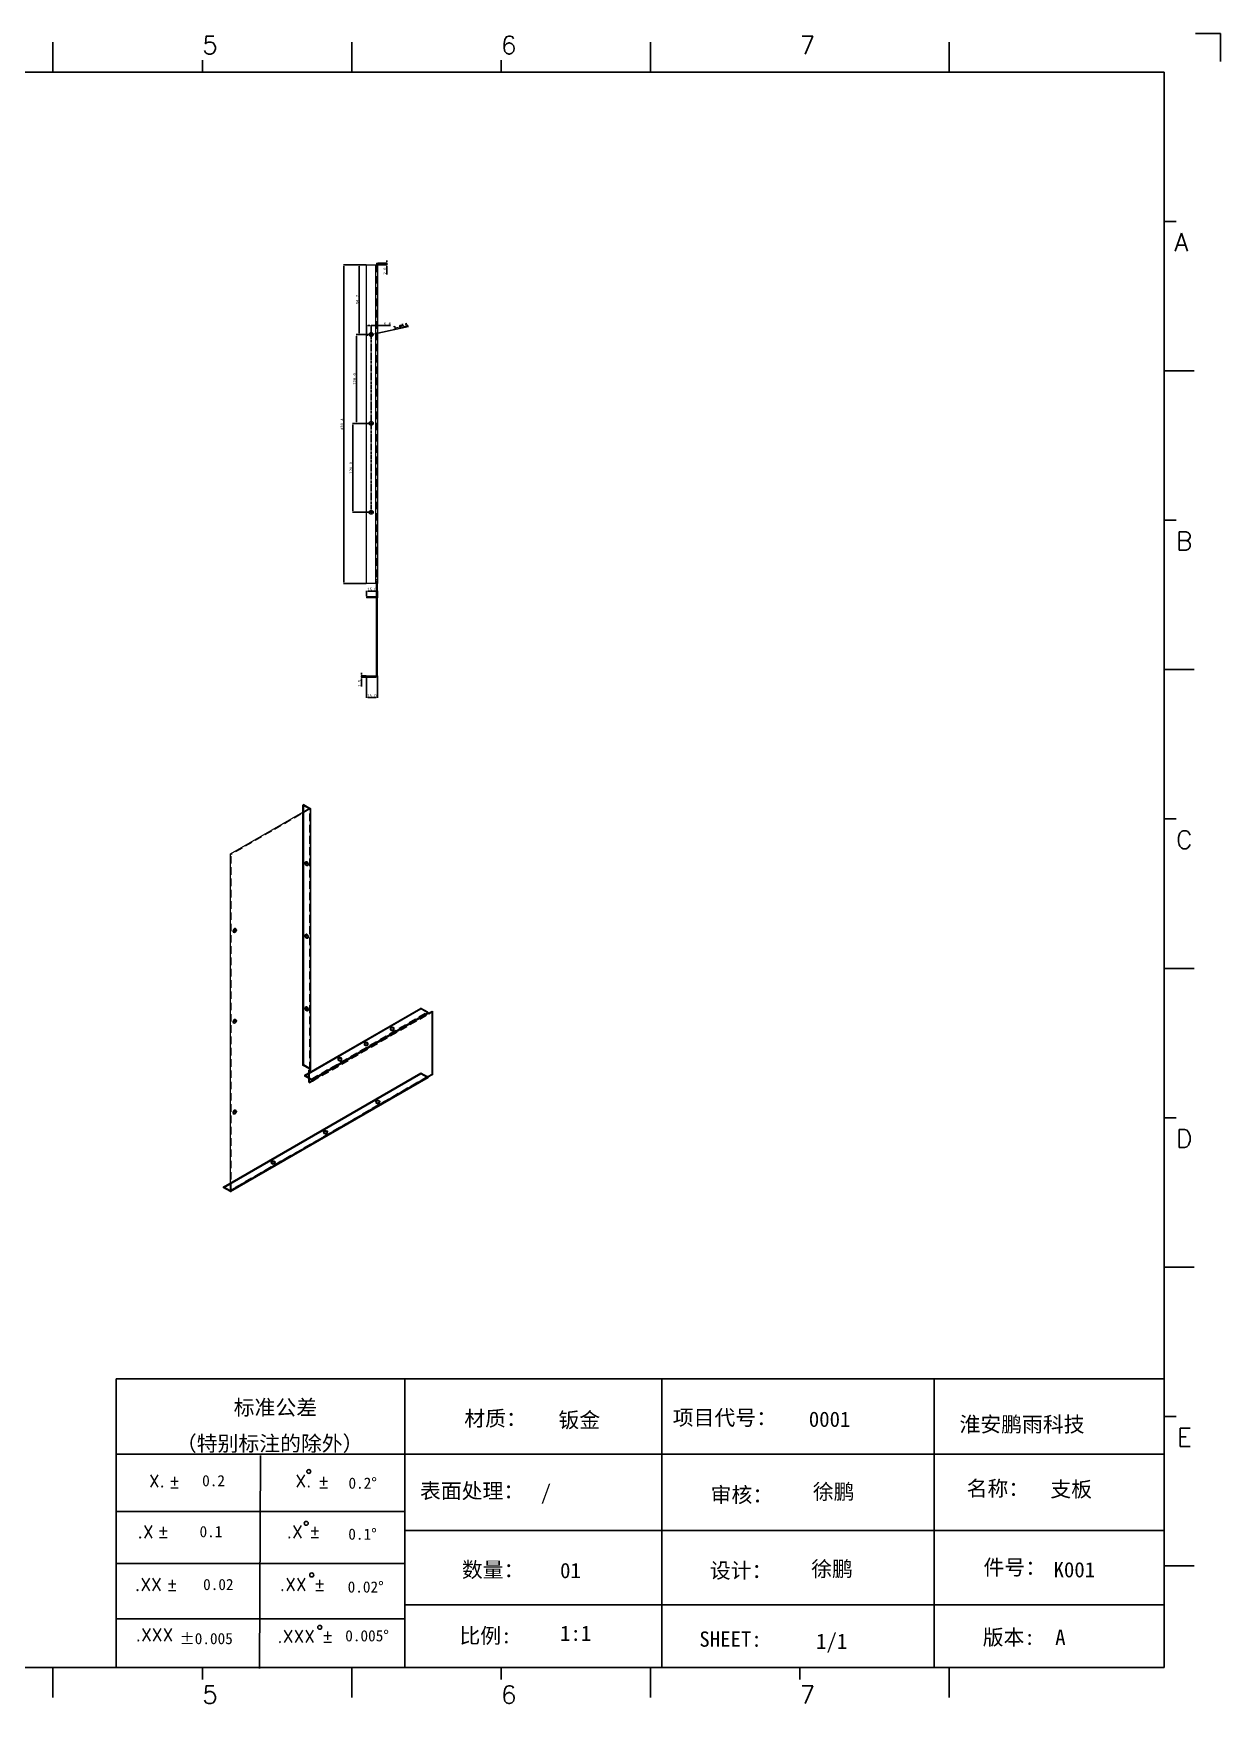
# Model space of a CAD drawing. Extents: x 83 to 30050, y -7164 to 695.
# Drawn here: x 2464 to 4067, y -6928 to -4673 of the extents above; entities that cross this region are included whole.
import ezdxf
from ezdxf.enums import TextEntityAlignment as Align

# ---------------------------------------------------------------- set-up
doc = ezdxf.new("R2010")
doc.units = 0
doc.header["$LTSCALE"] = 8
doc.header["$MEASUREMENT"] = 0
doc.header["$PDSIZE"] = 5
doc.linetypes.add('CENTER', pattern=[2, 1.25, -0.25, 0.25, -0.25])
doc.linetypes.add('HIDDEN', pattern=[1.905, 1.27, -0.635])
doc.layers.get('0').update_dxf_attribs({"linetype": 'CONTINUOUS'})
doc.layers.get('Defpoints').update_dxf_attribs({"linetype": 'CONTINUOUS'})
doc.layers.add('41', color=3, linetype='CONTINUOUS')
doc.layers.add('dim', color=82, linetype='CONTINUOUS', lineweight=9)
doc.styles.add('SIMPLEX', font='SIMPLEX')
doc.styles.get("Standard").update_dxf_attribs({"font": '', "height": 4})
doc.styles.get('Standard').set_extended_font_data('SimSun')
doc.dimstyles.new('ISO-25', dxfattribs={"dimtxt": 6, "dimasz": 2.5, "dimexe": 1.25, "dimexo": 0.625, "dimtad": 1, "dimdec": 1, "dimzin": 1, "dimdsep": 46, "dimtxsty": 'Standard', "dimcen": 2.5, "dimadec": 0, "dimazin": 0, "dimtm": 1e-09, "dimtfac": 1, "dimtdec": 1, "dimtmove": 0, "dimatfit": 3, "dimfxl": 1, "dimtolj": 1, "dimtzin": 0, "dimarcsym": 0})

# ---------------------------------------------------------------- blocks, each defined once
blk = doc.blocks.new('A$C0BB32EA6')
at = {"layer": '41', "linetype": 'Continuous'}
for q in [(623.79, 437.94), (630.37, 430.59)]:
    blk.add_line((630.37, 437.94), q, dxfattribs=at)
at = {"layer": '41'}
for p, q in [((324.77, 427.84), (324.77, 435.66)), ((402.96, 427.84), (402.96, 435.66)), ((481.15, 427.84), (481.15, 435.66)), ((559.34, 427.84), (559.34, 435.66)), ((363.87, 427.84), (363.87, 430.97)), ((442.06, 427.84), (442.06, 430.97)), ((615.63, 427.84), (12.02, 427.84)), ((615.63, 10.32), (615.63, 427.84)), ((615.63, 388.75), (618.76, 388.75)), ((615.63, 349.66), (623.45, 349.66)), ((615.63, 310.56), (618.76, 310.56)), ((615.63, 271.47), (623.45, 271.47)), ((615.63, 232.37), (618.76, 232.37)), ((615.63, 193.28), (623.45, 193.28)), ((615.63, 154.18), (618.76, 154.18)), ((615.63, 115.09), (623.45, 115.09)), ((341.34, 85.85), (615.63, 85.85)), ((341.34, 85.85), (341.34, 10.32)), ((416.87, 85.85), (416.87, 10.32)), ((484.16, 85.85), (484.16, 10.32)), ((555.4, 85.7), (555.4, 10.17)), ((615.63, 76), (618.76, 76)), ((615.63, 66.14), (341.34, 66.14)), ((378.86, 10.02), (379.1, 65.84)), ((341.34, 51.12), (416.87, 51.12)), ((615.63, 46.17), (416.87, 46.17)), ((341.34, 37.5), (401.12, 37.5)), ((341.34, 37.5), (416.87, 37.5)), ((615.63, 36.9), (623.45, 36.9)), ((615.63, 26.74), (416.87, 26.74)), ((341.34, 23.05), (401.87, 23.05)), ((341.34, 23.05), (401.87, 23.05)), ((341.34, 23.05), (401.87, 23.05)), ((341.34, 23.05), (401.87, 23.05)), ((341.34, 23.05), (401.87, 23.05)), ((341.34, 23.05), (416.87, 23.05)), ((12.02, 10.32), (615.63, 10.32)), ((324.77, 10.32), (324.77, 2.5)), ((326.34, 10.32), (401.87, 10.32)), ((363.87, 10.32), (363.87, 7.19)), ((402.96, 10.32), (402.96, 2.5)), ((442.06, 10.32), (442.06, 7.19)), ((481.15, 10.32), (481.15, 2.5)), ((520.24, 10.32), (520.24, 7.19)), ((559.34, 10.32), (559.34, 2.5))]:
    blk.add_line(p, q, dxfattribs=at)
for centre in [(391.73, 61.61), (391.07, 48.04), (392.49, 34.54), (394.6, 20.83)]:
    blk.add_circle(centre, 0.516, dxfattribs=at)
at = {"layer": '41', "style": 'SIMPLEX'}
for s, height, p in [('5', 4.69, (363.87, 432.54)), ('6', 4.69, (442.06, 432.54)), ('7', 4.69, (520.24, 432.54)), ('A', 4.75, (618.27, 380.93)), ('B', 4.75, (618.72, 302.74)), ('C', 4.75, (618.72, 224.55)), ('D', 4.75, (618.72, 146.37)), ('E', 4.75, (618.95, 68.18)), ('X.', 3.284, (349.84, 57.49)), ('%%p', 3.284, (355.04, 57.36)), ('X.', 3.284, (388.21, 57.49)), ('%%p', 3.284, (394.07, 57.36)), ('.X', 3.284, (346.89, 44.16)), ('%%p', 3.284, (352.09, 44.33)), ('.X', 3.284, (385.9, 44.16)), ('%%p', 3.284, (391.76, 44.33)), ('.XX', 3.284, (346.2, 30.42)), ('%%p', 3.284, (354.44, 30.46)), ('.XX', 3.284, (384.11, 30.42)), ('%%p', 3.284, (393.01, 30.46)), ('.XXX', 3.284, (383.48, 16.83)), ('%%p', 3.284, (395.11, 16.95)), ('5', 4.69, (363.87, 0.87)), ('6', 4.69, (442.06, 0.87)), ('7', 4.69, (520.24, 0.87))]:
    blk.add_text(s, height=height, dxfattribs=at).set_placement(p)
at = {"layer": '41', "linetype": 'Continuous'}
for s, p in [('标准公差', (372.08, 76.36)), ('材质：', (432.42, 73.5)), ('项目代号：', (486.99, 73.71)), ('淮安鹏雨科技', (562.04, 71.96)), ('（特别标注的除外）', (356.94, 66.94)), ('表面处理：', (420.83, 54.55)), ('审核：', (496.9, 53.5)), ('名称：', (563.9, 55.18)), ('数量：', (431.79, 33.91)), ('设计：', (496.69, 33.7)), ('件号：', (568.32, 34.55)), ('比例:', (431.16, 16.65)), ('SHEET:', (493.95, 15.75)), ('1/1', (524.5, 15.18)), ('版本:', (568.11, 16.23))]:
    blk.add_text(s, height=4, dxfattribs=at).set_placement(p)
at = {"layer": '41'}
for s, p in [('0.2', (363.82, 57.75)), ('0.2%%D', (402.12, 57.11)), ('0.1', (363.14, 44.41)), ('0.1%%D', (402.07, 43.76)), ('0.02', (364.07, 30.58)), ('0.02%%D', (401.9, 29.93)), ('0.005%%D', (401.27, 17.16))]:
    blk.add_text(s, height=2.929, dxfattribs=at).set_placement(p)
at = {"layer": '41', "style": 'SIMPLEX'}
blk.add_text('.XXX', height=3.284, dxfattribs=at).set_placement((351.31, 18.87), align=Align.MIDDLE_CENTER)
at = {"layer": '41'}
blk.add_text('%%P0.005', height=2.929, dxfattribs=at).set_placement((364.87, 17.89), align=Align.MIDDLE_CENTER)
at = {"layer": '41', "linetype": 'Continuous'}
for tag, p in [('材质', (457.07, 73.08)), ('代号', (522.6, 73.29)), ('表面处理', (452.44, 54.13)), ('审核', (523.65, 54.34)), ('名称', (585.81, 54.97)), ('数量', (457.5, 33.7)), ('设计', (523.23, 34.13)), ('件号', (586.65, 33.91)), ('比例', (457.5, 17.28)), ('版本', (587.08, 16.23))]:
    blk.add_attdef(tag, p, '', height=4, dxfattribs=at)
blk = doc.blocks.new('*D1425')
at = {"layer": 'Defpoints', "color": 0}
for p in [(2914, -5542.3), (2929, -5540.1), (2929, -5569.9)]:
    blk.add_point(p, dxfattribs=at)
at = {"layer": 'dim', "color": 0, "lineweight": -2}
for p, q in [((2914, -5542.8), (2914, -5570.4)), ((2929, -5540.6), (2929, -5570.4)), ((2916, -5569.9), (2927, -5569.9))]:
    blk.add_line(p, q, dxfattribs=at)
at = {"layer": 'dim', "color": 0}
for points in [[(2916, -5569.6), (2916, -5570.2), (2914, -5569.9)], [(2927, -5569.6), (2927, -5570.2), (2929, -5569.9)]]:
    blk.add_solid(points, dxfattribs=at)
at = {"layer": 'dim', "color": 0, "insert": (2921.5, -5567.4), "char_height": 4, "attachment_point": 5}
blk.add_mtext('\\A1;15.0', dxfattribs=at)
blk = doc.blocks.new('*D1426')
at = {"layer": 'Defpoints', "color": 0}
for p in [(2914, -5433.8), (2929, -5426.3), (2929, -5436.1)]:
    blk.add_point(p, dxfattribs=at)
at = {"layer": 'dim', "color": 0, "lineweight": -2}
for p, q in [((2914, -5433.3), (2914, -5425.8)), ((2916, -5426.3), (2927, -5426.3)), ((2929, -5435.6), (2929, -5425.8))]:
    blk.add_line(p, q, dxfattribs=at)
at = {"layer": 'dim', "color": 0}
for points in [[(2916, -5426), (2916, -5426.6), (2914, -5426.3)], [(2927, -5426), (2927, -5426.6), (2929, -5426.3)]]:
    blk.add_solid(points, dxfattribs=at)
at = {"layer": 'dim', "color": 0, "insert": (2921.5, -5423.8), "char_height": 4, "attachment_point": 5}
blk.add_mtext('\\A1;15.0', dxfattribs=at)
blk = doc.blocks.new('*D1427')
at = {"layer": 'Defpoints', "color": 0}
for p in [(2883.6, -4985.7), (2914, -4985.7), (2914, -5416.1)]:
    blk.add_point(p, dxfattribs=at)
at = {"layer": 'dim', "color": 0, "lineweight": -2}
for p, q in [((2913.5, -4985.7), (2883.1, -4985.7)), ((2883.6, -5414.1), (2883.6, -4987.7)), ((2913.5, -5416.1), (2883.1, -5416.1))]:
    blk.add_line(p, q, dxfattribs=at)
at = {"layer": 'dim', "color": 0}
for points in [[(2883.3, -4987.7), (2884, -4987.7), (2883.6, -4985.7)], [(2883.3, -5414.1), (2884, -5414.1), (2883.6, -5416.1)]]:
    blk.add_solid(points, dxfattribs=at)
at = {"layer": 'dim', "color": 0, "insert": (2881.1, -5200.9), "char_height": 4, "attachment_point": 5, "rotation": 90}
blk.add_mtext('\\A1;430.4', dxfattribs=at)
blk = doc.blocks.new('*D1428')
at = {"layer": 'Defpoints', "color": 0}
for p in [(2929, -4983.7), (2929, -4985.7), (2941.5, -4985.7)]:
    blk.add_point(p, dxfattribs=at)
at = {"layer": 'dim', "color": 0, "lineweight": -2}
for p, q in [((2929.5, -4983.7), (2942, -4983.7)), ((2941.5, -4981.7), (2941.5, -4979.7)), ((2941.5, -4983.7), (2941.5, -4985.7)), ((2929.5, -4985.7), (2942, -4985.7)), ((2941.5, -4987.7), (2941.5, -4998.6))]:
    blk.add_line(p, q, dxfattribs=at)
at = {"layer": 'dim', "color": 0}
for points in [[(2941.2, -4981.7), (2941.9, -4981.7), (2941.5, -4983.7)], [(2941.2, -4987.7), (2941.9, -4987.7), (2941.5, -4985.7)]]:
    blk.add_solid(points, dxfattribs=at)
at = {"layer": 'dim', "color": 0, "insert": (2939, -4994.1), "char_height": 4, "attachment_point": 5, "rotation": 90}
blk.add_mtext('\\A1;2.0', dxfattribs=at)
blk = doc.blocks.new('*D1429')
at = {"layer": 'Defpoints', "color": 0}
for p in [(2904.2, -4985.7), (2914, -4985.7), (2914, -5079.9)]:
    blk.add_point(p, dxfattribs=at)
at = {"layer": 'dim', "color": 0, "lineweight": -2}
for p, q in [((2913.5, -4985.7), (2903.7, -4985.7)), ((2904.2, -5077.9), (2904.2, -4987.7)), ((2913.5, -5079.9), (2903.7, -5079.9))]:
    blk.add_line(p, q, dxfattribs=at)
at = {"layer": 'dim', "color": 0}
for points in [[(2903.9, -4987.7), (2904.5, -4987.7), (2904.2, -4985.7)], [(2903.9, -5077.9), (2904.5, -5077.9), (2904.2, -5079.9)]]:
    blk.add_solid(points, dxfattribs=at)
at = {"layer": 'dim', "color": 0, "insert": (2901.7, -5032.8), "char_height": 4, "attachment_point": 5, "rotation": 90}
blk.add_mtext('\\A1;94.2', dxfattribs=at)
blk = doc.blocks.new('*D1430')
at = {"layer": 'Defpoints', "color": 0}
for p in [(2920.4, -5079.9), (2900.4, -5199.9), (2920.4, -5199.9)]:
    blk.add_point(p, dxfattribs=at)
at = {"layer": 'dim', "color": 0, "lineweight": -2}
for p, q in [((2919.9, -5079.9), (2899.9, -5079.9)), ((2900.4, -5081.9), (2900.4, -5197.9)), ((2919.9, -5199.9), (2899.9, -5199.9))]:
    blk.add_line(p, q, dxfattribs=at)
at = {"layer": 'dim', "color": 0}
for points in [[(2900.1, -5081.9), (2900.7, -5081.9), (2900.4, -5079.9)], [(2900.1, -5197.9), (2900.7, -5197.9), (2900.4, -5199.9)]]:
    blk.add_solid(points, dxfattribs=at)
at = {"layer": 'dim', "color": 0, "insert": (2897.9, -5139.9), "char_height": 4, "attachment_point": 5, "rotation": 90}
blk.add_mtext('\\A1;120.0', dxfattribs=at)
blk = doc.blocks.new('*D1431')
at = {"layer": 'Defpoints', "color": 0}
for p in [(2895.6, -5199.9), (2920.4, -5199.9), (2920.4, -5319.9)]:
    blk.add_point(p, dxfattribs=at)
at = {"layer": 'dim', "color": 0, "lineweight": -2}
for p, q in [((2919.9, -5199.9), (2895.1, -5199.9)), ((2895.6, -5317.9), (2895.6, -5201.9)), ((2919.9, -5319.9), (2895.1, -5319.9))]:
    blk.add_line(p, q, dxfattribs=at)
at = {"layer": 'dim', "color": 0}
for points in [[(2895.3, -5201.9), (2896, -5201.9), (2895.6, -5199.9)], [(2895.3, -5317.9), (2896, -5317.9), (2895.6, -5319.9)]]:
    blk.add_solid(points, dxfattribs=at)
at = {"layer": 'dim', "color": 0, "insert": (2893.1, -5259.9), "char_height": 4, "attachment_point": 5, "rotation": 90}
blk.add_mtext('\\A1;120.0', dxfattribs=at)
blk = doc.blocks.new('*D1432')
at = {"layer": 'Defpoints', "color": 0}
for p in [(2914, -5067.8), (2914, -5079.9), (2920.4, -5079.9)]:
    blk.add_point(p, dxfattribs=at)
at = {"layer": 'dim', "color": 0, "lineweight": -2}
for p, q in [((2914, -5079.4), (2914, -5067.3)), ((2916, -5067.8), (2918.4, -5067.8)), ((2920.4, -5079.4), (2920.4, -5067.3)), ((2920.4, -5067.8), (2946.6, -5067.8))]:
    blk.add_line(p, q, dxfattribs=at)
at = {"layer": 'dim', "color": 0}
for points in [[(2916, -5067.4), (2916, -5068.1), (2914, -5067.8)], [(2918.4, -5067.4), (2918.4, -5068.1), (2920.4, -5067.8)]]:
    blk.add_solid(points, dxfattribs=at)
at = {"layer": 'dim', "color": 0, "insert": (2942.1, -5065.3), "char_height": 4, "attachment_point": 5}
blk.add_mtext('\\A1;6.4', dxfattribs=at)
blk = doc.blocks.new('*D1433')
at = {"layer": 'Defpoints', "color": 0}
for p in [(2917.7, -5080.4), (2923.1, -5079.3)]:
    blk.add_point(p, dxfattribs=at)
at = {"layer": 'dim', "color": 0, "lineweight": -2}
for p, q in [((2970.8, -5069.1), (2925.1, -5078.9)), ((2915.8, -5080.9), (2913.8, -5081.3)), ((2917.7, -5080.4), (2923.1, -5079.3))]:
    blk.add_line(p, q, dxfattribs=at)
at = {"layer": 'dim', "color": 0}
for points in [[(2915.7, -5080.5), (2915.8, -5081.2), (2917.7, -5080.4)], [(2925, -5078.5), (2925.1, -5079.2), (2923.1, -5079.3)]]:
    blk.add_solid(points, dxfattribs=at)
at = {"layer": 'dim', "color": 0, "insert": (2960, -5068.9), "char_height": 4, "attachment_point": 5, "rotation": 12.0527}
blk.add_mtext('\\A1;{\\Ftxt,bigfont|c134;3-∅5.5}', dxfattribs=at)
blk = doc.blocks.new('*D1438')
at = {"layer": 'Defpoints', "color": 0}
for p in [(2907.2, -5542.3), (2914, -5540.8), (2914, -5542.3)]:
    blk.add_point(p, dxfattribs=at)
at = {"layer": 'dim', "color": 0, "lineweight": -2}
for p, q in [((2913.5, -5540.8), (2906.7, -5540.8)), ((2913.5, -5542.3), (2906.7, -5542.3)), ((2907.2, -5538.8), (2907.2, -5536.8)), ((2907.2, -5540.8), (2907.2, -5542.3)), ((2907.2, -5544.3), (2907.2, -5554.9))]:
    blk.add_line(p, q, dxfattribs=at)
at = {"layer": 'dim', "color": 0}
for points in [[(2906.9, -5538.8), (2907.6, -5538.8), (2907.2, -5540.8)], [(2906.9, -5544.3), (2907.6, -5544.3), (2907.2, -5542.3)]]:
    blk.add_solid(points, dxfattribs=at)
at = {"layer": 'dim', "color": 0, "insert": (2904.7, -5550.6), "char_height": 4, "attachment_point": 5, "rotation": 90}
blk.add_mtext('\\A1;1.5', dxfattribs=at)

msp = doc.modelspace()

# ---------------------------------------------------------------- linework, layer by layer
at = {"color": 7, "linetype": 'Continuous', "lineweight": 15}
for p, q in [((2927.537, -4983.658), (2929.037, -4983.658)), ((2927.537, -4983.658), (2927.537, -4985.658)), ((2929.037, -4983.658), (2929.037, -4985.658)), ((2914.037, -5416.068), (2914.037, -4985.658)), ((2914.037, -4985.658), (2926.8, -4985.658)), ((2926.8, -5416.068), (2926.8, -4985.658)), ((2926.8, -4985.658), (2929.037, -4985.658)), ((2929.037, -4985.658), (2929.037, -5416.068)), ((2926.8, -5416.068), (2914.037, -5416.068)), ((2914.037, -5433.832), (2914.037, -5435.332)), ((2926.8, -5433.832), (2914.037, -5433.832)), ((2929.037, -5416.068), (2926.8, -5416.068)), ((2926.8, -5435.332), (2926.8, -5433.832)), ((2927.537, -5433.956), (2927.537, -5416.068)), ((2929.037, -5436.068), (2929.037, -5416.068)), ((2926.8, -5435.332), (2914.037, -5435.332)), ((2927.537, -5540.095), (2927.537, -5436.068)), ((2927.537, -5436.068), (2929.037, -5436.068)), ((2929.037, -5540.095), (2929.037, -5436.068)), ((2914.037, -5540.832), (2914.037, -5542.332)), ((2914.037, -5540.832), (2926.8, -5540.832)), ((2914.037, -5542.332), (2926.8, -5542.332)), ((2926.8, -5542.332), (2926.8, -5540.832)), ((2927.537, -5540.095), (2929.037, -5540.095)), ((2730.429, -5781.159), (2828.292, -5724.664)), ((2829.353, -5714.663), (2828.292, -5715.275)), ((2828.292, -6066.723), (2828.292, -5715.275)), ((2829.353, -6066.11), (2829.353, -5714.663)), ((2829.353, -5714.663), (2838.378, -5719.873)), ((2838.378, -6071.32), (2838.378, -5719.873)), ((2839.033, -6072.233), (2839.033, -5720.786)), ((2730.429, -6225.092), (2730.429, -5781.159)), ((2830.485, -6079.962), (2987.462, -5989.34)), ((2830.485, -6081.187), (2987.462, -5990.565)), ((2996.487, -5995.775), (2839.51, -6086.397)), ((2840.03, -6087.299), (2997.008, -5996.677)), ((2987.462, -5989.34), (2987.462, -5990.565)), ((2996.487, -5994.551), (2987.462, -5989.34)), ((2996.487, -5995.775), (2987.462, -5990.565)), ((2996.487, -5995.775), (2996.487, -5994.551)), ((2997.008, -5996.677), (3002.665, -5993.412)), ((3002.665, -6078.354), (3002.665, -5993.412)), ((3002.665, -5993.412), (3003.726, -5994.024)), ((3003.726, -6078.966), (3003.726, -5994.024)), ((2829.353, -6066.11), (2828.292, -6066.723)), ((2838.378, -6071.32), (2829.353, -6066.11)), ((2720.883, -6230.603), (2987.462, -6076.71)), ((2720.883, -6231.828), (2987.462, -6077.935)), ((2729.908, -6237.038), (2996.487, -6083.145)), ((2731.026, -6237.149), (2997.606, -6083.256)), ((2837.318, -6071.933), (2828.292, -6066.723)), ((2830.485, -6079.962), (2830.485, -6081.187)), ((2839.51, -6086.397), (2830.485, -6081.187)), ((2836.086, -6073.245), (2837.318, -6072.534)), ((2836.086, -6076.728), (2836.086, -6073.245)), ((2837.147, -6073.857), (2836.086, -6073.245)), ((2836.086, -6089.576), (2836.086, -6084.42)), ((2836.086, -6089.576), (2840.03, -6087.299)), ((2837.147, -6073.857), (2838.378, -6073.146)), ((2837.147, -6076.116), (2837.147, -6073.857)), ((2837.147, -6088.963), (2837.147, -6085.033)), ((2837.318, -6071.933), (2838.378, -6071.32)), ((2837.318, -6071.933), (2837.318, -6072.534)), ((2837.318, -6072.534), (2838.378, -6073.146)), ((2987.462, -6076.71), (2987.462, -6077.935)), ((2987.462, -6076.71), (2996.487, -6081.92)), ((2987.462, -6077.935), (2996.487, -6083.145)), ((2997.008, -6081.62), (2996.487, -6081.92)), ((2996.487, -6083.145), (2996.487, -6081.92)), ((3002.665, -6078.354), (2997.008, -6081.62)), ((2998.069, -6082.232), (2997.008, -6081.62)), ((3003.726, -6078.966), (2998.069, -6082.232)), ((3002.665, -6078.354), (3003.726, -6078.966)), ((2720.883, -6231.828), (2720.883, -6230.603)), ((2729.908, -6237.038), (2720.883, -6231.828))]:
    msp.add_line(p, q, dxfattribs=at)
at = {"color": 7, "linetype": 'HIDDEN', "lineweight": 0}
for p, q in [((2927.537, -4985.658), (2927.537, -5416.068)), ((2929.037, -5110.993), (2927.537, -5110.993)), ((2927.537, -5116.493), (2929.037, -5116.493)), ((2929.037, -5260.993), (2927.537, -5260.993)), ((2927.537, -5266.493), (2929.037, -5266.493)), ((2929.037, -5410.993), (2927.537, -5410.993)), ((2917.668, -5433.832), (2917.668, -5435.332)), ((2923.168, -5435.332), (2923.168, -5433.832)), ((2927.537, -5416.493), (2929.037, -5416.493)), ((2927.537, -5436.068), (2927.537, -5433.956)), ((2917.668, -5540.832), (2917.668, -5542.332)), ((2923.168, -5542.332), (2923.168, -5540.832)), ((2838.378, -5720.066), (2731.49, -5781.771)), ((2828.292, -5715.275), (2837.318, -5720.485)), ((2828.292, -5724.664), (2837.318, -5719.454)), ((2837.318, -5719.454), (2837.318, -5720.485)), ((2837.318, -5719.454), (2838.378, -5720.066)), ((2838.378, -5719.873), (2837.318, -5720.485)), ((2837.318, -6071.933), (2837.318, -5720.485)), ((2837.318, -5721.087), (2838.378, -5721.699)), ((2837.533, -6072.233), (2837.533, -5720.786)), ((2731.49, -5781.771), (2730.429, -5781.159)), ((2731.49, -6236.125), (2731.49, -5781.771)), ((2832.491, -5791.809), (2831.43, -5792.421)), ((2834.18, -5797.184), (2835.241, -5796.572)), ((2737.945, -5882.677), (2736.884, -5882.065)), ((2734.134, -5886.828), (2735.195, -5887.44)), ((2832.491, -5889.794), (2831.43, -5890.406)), ((2834.18, -5895.169), (2835.241, -5894.557)), ((2832.491, -5987.778), (2831.43, -5988.391)), ((2834.18, -5993.154), (2835.241, -5992.542)), ((2839.51, -6085.172), (2996.487, -5994.551)), ((2841.091, -6087.911), (2998.069, -5997.29)), ((2997.008, -5996.677), (2998.069, -5997.29)), ((2998.069, -5997.29), (3003.726, -5994.024)), ((2734.134, -6009.309), (2735.195, -6009.921)), ((2737.945, -6005.158), (2736.884, -6004.546)), ((2946.091, -6016.846), (2946.091, -6018.071)), ((2951.591, -6018.071), (2951.591, -6016.846)), ((2910.736, -6037.256), (2910.736, -6038.481)), ((2916.236, -6038.481), (2916.236, -6037.256)), ((2875.381, -6057.666), (2875.381, -6058.891)), ((2880.881, -6058.891), (2880.881, -6057.666)), ((2729.908, -6235.813), (2996.487, -6081.92)), ((2730.276, -6235.85), (2996.856, -6081.957)), ((2996.487, -6081.92), (2730.429, -6235.513)), ((2998.069, -6082.232), (2731.49, -6236.125)), ((2839.51, -6085.172), (2830.485, -6079.962)), ((2836.086, -6084.42), (2836.086, -6076.728)), ((2837.147, -6085.033), (2837.147, -6076.116)), ((2837.147, -6090.188), (2841.091, -6087.911)), ((2837.147, -6090.188), (2837.147, -6088.963)), ((2838.378, -6071.32), (2838.378, -6073.146)), ((2839.51, -6085.172), (2839.51, -6086.397)), ((2840.03, -6087.299), (2841.091, -6087.911)), ((2837.147, -6090.188), (2836.086, -6089.576)), ((2734.134, -6131.79), (2735.195, -6132.402)), ((2737.945, -6127.639), (2736.884, -6127.027)), ((2926.646, -6115.441), (2926.646, -6116.666)), ((2932.146, -6116.666), (2932.146, -6115.441)), ((2855.935, -6156.262), (2855.935, -6157.487)), ((2861.435, -6157.487), (2861.435, -6156.262)), ((2785.224, -6197.082), (2785.224, -6198.307)), ((2790.724, -6198.307), (2790.724, -6197.082)), ((2729.908, -6235.813), (2720.883, -6230.603)), ((2729.908, -6235.813), (2729.908, -6237.038)), ((2730.429, -6235.513), (2730.429, -6225.092)), ((2730.429, -6235.513), (2731.49, -6236.125))]:
    msp.add_line(p, q, dxfattribs=at)
at = {"color": 1, "linetype": 'CENTER', "ltscale": 0.34925}
for p, q in [((2917.393, -5079.863), (2923.443, -5079.863)), ((2920.418, -5319.863), (2920.418, -5076.838)), ((2917.393, -5199.863), (2923.443, -5199.863)), ((2920.418, -5202.888), (2920.418, -5196.838)), ((2917.393, -5319.863), (2923.443, -5319.863)), ((2920.418, -5322.888), (2920.418, -5316.838))]:
    msp.add_line(p, q, dxfattribs=at)
at = {"color": 7, "linetype": 'HIDDEN', "lineweight": 0, "flags": 128}
for points in [[(2830.86, -5793.68), (2830.992, -5792.945), (2831.368, -5792.46), (2831.938, -5792.292), (2832.067, -5792.299)], [(2834.604, -5796.694), (2834.458, -5796.939), (2833.977, -5797.271), (2833.337, -5797.27), (2832.626, -5796.935), (2831.938, -5796.312), (2831.368, -5795.486), (2830.992, -5794.567), (2830.86, -5793.68)], [(2737.308, -5882.555), (2737.742, -5882.59), (2738.223, -5882.922), (2738.481, -5883.543), (2738.481, -5884.368), (2738.223, -5885.286), (2737.742, -5886.174), (2737.102, -5886.911), (2736.39, -5887.398), (2735.703, -5887.569), (2735.133, -5887.401), (2734.771, -5886.95)], [(2830.86, -5891.665), (2830.992, -5890.93), (2831.368, -5890.445), (2831.938, -5890.277), (2832.067, -5890.284)], [(2834.604, -5894.679), (2834.458, -5894.924), (2833.977, -5895.256), (2833.337, -5895.254), (2832.626, -5894.92), (2831.938, -5894.297), (2831.368, -5893.471), (2830.992, -5892.552), (2830.86, -5891.665)], [(2834.604, -5992.664), (2834.242, -5993.115), (2833.672, -5993.283), (2832.984, -5993.112), (2832.273, -5992.625), (2831.633, -5991.888), (2831.152, -5991), (2830.894, -5990.082), (2830.894, -5989.256), (2831.152, -5988.636), (2831.633, -5988.304), (2832.067, -5988.269)], [(2737.308, -6005.036), (2737.742, -6005.071), (2738.223, -6005.403), (2738.481, -6006.024), (2738.481, -6006.849), (2738.223, -6007.767), (2737.742, -6008.655), (2737.102, -6009.392), (2736.39, -6009.879), (2735.703, -6010.05), (2735.133, -6009.882), (2734.771, -6009.431)], [(2946.897, -6015.723), (2946.326, -6016.205), (2946.094, -6016.773), (2946.234, -6017.35), (2946.304, -6017.458)], [(2951.378, -6017.458), (2951.518, -6017.209), (2951.565, -6016.627), (2951.244, -6016.073), (2950.598, -6015.625), (2949.715, -6015.341), (2948.714, -6015.26), (2947.73, -6015.394), (2946.897, -6015.723)], [(2911.541, -6036.134), (2910.97, -6036.615), (2910.739, -6037.183), (2910.878, -6037.761), (2910.949, -6037.869)], [(2916.023, -6037.869), (2916.163, -6037.62), (2916.21, -6037.037), (2915.888, -6036.484), (2915.243, -6036.035), (2914.36, -6035.751), (2913.359, -6035.67), (2912.375, -6035.804), (2911.541, -6036.134)], [(2876.186, -6056.544), (2875.615, -6057.025), (2875.384, -6057.593), (2875.523, -6058.171), (2875.593, -6058.279)], [(2880.668, -6058.279), (2880.808, -6058.03), (2880.854, -6057.447), (2880.533, -6056.894), (2879.887, -6056.445), (2879.005, -6056.161), (2878.004, -6056.08), (2877.02, -6056.214), (2876.186, -6056.544)], [(2737.308, -6127.517), (2737.742, -6127.552), (2738.223, -6127.884), (2738.481, -6128.505), (2738.481, -6129.33), (2738.223, -6130.249), (2737.742, -6131.136), (2737.102, -6131.873), (2736.39, -6132.36), (2735.703, -6132.531), (2735.133, -6132.363), (2734.771, -6131.912)], [(2926.859, -6116.054), (2926.672, -6115.661), (2926.719, -6115.078), (2927.127, -6114.544), (2927.842, -6114.132), (2928.766, -6113.896), (2929.776, -6113.869), (2930.734, -6114.054), (2931.511, -6114.427), (2932.003, -6114.937), (2932.143, -6115.515), (2931.933, -6116.054)], [(2856.148, -6156.874), (2855.962, -6156.481), (2856.008, -6155.898), (2856.416, -6155.365), (2857.131, -6154.952), (2858.056, -6154.716), (2859.065, -6154.689), (2860.023, -6154.875), (2860.801, -6155.248), (2861.293, -6155.757), (2861.432, -6156.335), (2861.222, -6156.874)], [(2785.437, -6197.695), (2785.367, -6197.587), (2785.227, -6197.009), (2785.459, -6196.441), (2786.03, -6195.96)], [(2786.03, -6195.96), (2786.864, -6195.63), (2787.847, -6195.496), (2788.848, -6195.577), (2789.731, -6195.861), (2790.377, -6196.31), (2790.698, -6196.863), (2790.651, -6197.446), (2790.512, -6197.695)]]:
    msp.add_lwpolyline(points, dxfattribs=at)
at = {"color": 7, "linetype": 'Continuous', "lineweight": 15, "flags": 128}
for points in [[(2835.81, -5795.313), (2835.679, -5794.426), (2835.303, -5793.507), (2834.732, -5792.681), (2834.045, -5792.058), (2833.334, -5791.723), (2832.694, -5791.722), (2832.212, -5792.054), (2831.954, -5792.674), (2831.954, -5793.499), (2832.212, -5794.418), (2832.694, -5795.306), (2833.334, -5796.043), (2834.045, -5796.53), (2834.732, -5796.701), (2835.303, -5796.533), (2835.679, -5796.048), (2835.81, -5795.313)], [(2737.454, -5883.324), (2737.322, -5882.588), (2736.946, -5882.104), (2736.376, -5881.936), (2735.689, -5882.107), (2734.977, -5882.594), (2734.337, -5883.331), (2733.856, -5884.219), (2733.598, -5885.137), (2733.598, -5885.962), (2733.856, -5886.583), (2734.337, -5886.915), (2734.977, -5886.913), (2735.689, -5886.579), (2736.376, -5885.956), (2736.946, -5885.129), (2737.322, -5884.211), (2737.454, -5883.324)], [(2734.771, -5886.95), (2734.757, -5886.917), (2734.625, -5886.181)], [(2835.81, -5893.298), (2835.679, -5892.411), (2835.303, -5891.492), (2834.732, -5890.665), (2834.045, -5890.043), (2833.334, -5889.708), (2832.694, -5889.707), (2832.212, -5890.039), (2831.954, -5890.659), (2831.954, -5891.484), (2832.212, -5892.403), (2832.694, -5893.291), (2833.334, -5894.028), (2834.045, -5894.515), (2834.732, -5894.686), (2835.303, -5894.518), (2835.679, -5894.033), (2835.81, -5893.298)], [(2835.81, -5991.283), (2835.679, -5990.396), (2835.303, -5989.477), (2834.732, -5988.65), (2834.045, -5988.028), (2833.334, -5987.693), (2832.694, -5987.692), (2832.212, -5988.024), (2831.954, -5988.644), (2831.954, -5989.469), (2832.212, -5990.388), (2832.694, -5991.275), (2833.334, -5992.013), (2834.045, -5992.5), (2834.732, -5992.67), (2835.303, -5992.502), (2835.679, -5992.018), (2835.81, -5991.283)], [(2834.75, -5991.895), (2834.618, -5992.63), (2834.604, -5992.664)], [(2737.454, -6005.805), (2737.322, -6005.069), (2736.946, -6004.585), (2736.376, -6004.417), (2735.689, -6004.588), (2734.977, -6005.075), (2734.337, -6005.812), (2733.856, -6006.7), (2733.598, -6007.618), (2733.598, -6008.443), (2733.856, -6009.064), (2734.337, -6009.396), (2734.977, -6009.394), (2735.689, -6009.06), (2736.376, -6008.437), (2736.946, -6007.611), (2737.322, -6006.692), (2737.454, -6005.805)], [(2734.771, -6009.431), (2734.757, -6009.398), (2734.625, -6008.662)], [(2946.897, -6016.948), (2946.326, -6017.429), (2946.094, -6017.997), (2946.234, -6018.575), (2946.726, -6019.085), (2947.503, -6019.458), (2948.461, -6019.643), (2949.471, -6019.616), (2950.395, -6019.38), (2951.11, -6018.968), (2951.518, -6018.434), (2951.565, -6017.851), (2951.244, -6017.298), (2950.598, -6016.849), (2949.715, -6016.565), (2948.714, -6016.485), (2947.73, -6016.618), (2946.897, -6016.948)], [(2911.541, -6037.358), (2910.97, -6037.84), (2910.739, -6038.408), (2910.878, -6038.985), (2911.37, -6039.495), (2912.148, -6039.868), (2913.106, -6040.053), (2914.116, -6040.026), (2915.04, -6039.791), (2915.755, -6039.378), (2916.163, -6038.844), (2916.21, -6038.262), (2915.888, -6037.708), (2915.243, -6037.26), (2914.36, -6036.976), (2913.359, -6036.895), (2912.375, -6037.029), (2911.541, -6037.358)], [(2880.075, -6060.014), (2880.646, -6059.532), (2880.878, -6058.964), (2880.738, -6058.387), (2880.246, -6057.877), (2879.469, -6057.504), (2878.511, -6057.319), (2877.501, -6057.346), (2876.576, -6057.581), (2875.862, -6057.994), (2875.454, -6058.528), (2875.407, -6059.11), (2875.728, -6059.664), (2876.374, -6060.112), (2877.257, -6060.396), (2878.258, -6060.477), (2879.241, -6060.343), (2880.075, -6060.014)], [(2737.454, -6128.286), (2737.322, -6127.551), (2736.946, -6127.066), (2736.376, -6126.898), (2735.689, -6127.069), (2734.977, -6127.556), (2734.337, -6128.293), (2733.856, -6129.181), (2733.598, -6130.099), (2733.598, -6130.925), (2733.856, -6131.545), (2734.337, -6131.877), (2734.977, -6131.876), (2735.689, -6131.541), (2736.376, -6130.918), (2736.946, -6130.092), (2737.322, -6129.173), (2737.454, -6128.286)], [(2734.771, -6131.912), (2734.757, -6131.879), (2734.625, -6131.143)], [(2927.451, -6115.544), (2926.88, -6116.025), (2926.649, -6116.593), (2926.788, -6117.171), (2927.28, -6117.68), (2928.058, -6118.053), (2929.016, -6118.239), (2930.025, -6118.212), (2930.95, -6117.976), (2931.665, -6117.563), (2932.073, -6117.03), (2932.119, -6116.447), (2931.798, -6115.894), (2931.153, -6115.445), (2930.27, -6115.161), (2929.269, -6115.08), (2928.285, -6115.214), (2927.451, -6115.544)], [(2931.933, -6116.054), (2931.912, -6116.083), (2931.34, -6116.564)], [(2856.741, -6156.364), (2856.169, -6156.845), (2855.938, -6157.413), (2856.078, -6157.991), (2856.569, -6158.501), (2857.347, -6158.874), (2858.305, -6159.059), (2859.315, -6159.032), (2860.239, -6158.796), (2860.954, -6158.384), (2861.362, -6157.85), (2861.409, -6157.267), (2861.088, -6156.714), (2860.442, -6156.265), (2859.559, -6155.981), (2858.558, -6155.901), (2857.574, -6156.034), (2856.741, -6156.364)], [(2861.222, -6156.874), (2861.201, -6156.903), (2860.63, -6157.384)], [(2786.03, -6197.184), (2785.459, -6197.666), (2785.227, -6198.234), (2785.367, -6198.812), (2785.859, -6199.321), (2786.636, -6199.694), (2787.595, -6199.879), (2788.604, -6199.852), (2789.529, -6199.617), (2790.243, -6199.204), (2790.651, -6198.67), (2790.698, -6198.088), (2790.377, -6197.535), (2789.731, -6197.086), (2788.848, -6196.802), (2787.847, -6196.721), (2786.864, -6196.855), (2786.03, -6197.184)]]:
    msp.add_lwpolyline(points, dxfattribs=at)
at = {"color": 7, "linetype": 'Continuous', "lineweight": 15}
for centre in [(2920.418, -5079.863), (2920.418, -5199.863), (2920.418, -5319.863)]:
    msp.add_circle(centre, 2.75, dxfattribs=at)
for centre, radius, start, end in [((2926.8, -5436.068), 2.237, 0, 90), ((2926.8, -5436.068), 0.737, 0, 90), ((2926.8, -5540.095), 0.737, 270, 0), ((2926.8, -5540.095), 2.237, 270, 0), ((2837.914, -5720.898), 1.125, 5.694799, 65.625342), ((2831.169, -5795.747), 3.563, 344.586396, 75.408228), ((2738.275, -5886.076), 3.651, 105.353822, 181.655086), ((2831.169, -5893.732), 3.563, 344.586395, 75.408228), ((2831.1, -5991.789), 3.651, 358.344914, 74.646178), ((2994.636, -5997.439), 3.431, 21.175056, 57.340927), ((2995.877, -5996.729), 1.132, 2.605478, 57.394522), ((2738.275, -6008.557), 3.651, 105.353822, 181.655086), ((2948.841, -6014.956), 3.563, 224.599337, 315.400663), ((2913.486, -6035.367), 3.563, 224.599337, 315.400663), ((2878.131, -6055.777), 3.563, 224.599337, 315.400663), ((2837.203, -6072.233), 0.322, 290.783421, 69.216579), ((2838.032, -6072.233), 0.977, 290.783421, 69.216579), ((2838.9, -6087.35), 1.132, 2.605478, 57.394522), ((2996.691, -6081.671), 0.322, 230.796715, 9.214037), ((2997.105, -6082.388), 0.977, 230.796715, 9.214037), ((2738.275, -6131.038), 3.651, 105.353822, 181.655086), ((2929.424, -6113.456), 3.651, 225.361736, 301.650104), ((2858.714, -6154.276), 3.651, 225.361736, 301.650104), ((2787.974, -6195.17), 3.579, 224.853122, 315.146878), ((2730.563, -6236.124), 1.125, 234.382423, 294.307119)]:
    msp.add_arc(centre, radius, start, end, dxfattribs=at)
at = {"color": 7, "linetype": 'HIDDEN', "lineweight": 0}
for centre, radius, start, end in [((2837.203, -5720.786), 0.322, 290.783421, 69.216579), ((2837.914, -5720.674), 1.125, 294.374658, 354.305201), ((2995.102, -5997.356), 2.968, 1.269367, 22.915028), ((2837.657, -6088.067), 3.437, 2.605478, 57.394522), ((2730.111, -6235.564), 0.322, 230.796715, 9.214037), ((2730.426, -6236.26), 1.073, 304.056351, 7.25583)]:
    msp.add_arc(centre, radius, start, end, dxfattribs=at)

# ---------------------------------------------------------------- block references
at = {"layer": '41', "linetype": 'Continuous', "xscale": 5.15978035199953, "yscale": 5.159780351999416, "zscale": 5.159780352000002}
msp.add_blockref('A$C0BB32EA6', (814.895, -6932.966), dxfattribs=at).add_auto_attribs({'版本': 'A', '件号': 'K001', '名称': '支板', '设计': '徐鹏', '审核': '徐鹏', '代号': '0001', '比例': '1:1', '数量': '01', '表面处理': '/', '材质': '钣金'})

# ---------------------------------------------------------------- dimensions: what is measured, and where the dimension line sits
at = {"layer": 'dim'}
for base, p1, p2, picture, middle in [((2941.545, -4985.658), (2929.037, -4983.658), (2929.037, -4985.658), '*D1428', (2939.045, -4994.136)), ((2883.628, -4985.658), (2914.037, -5416.068), (2914.037, -4985.658), '*D1427', (2881.128, -5200.863)), ((2904.192, -4985.658), (2914.037, -5079.863), (2914.037, -4985.658), '*D1429', (2901.692, -5032.761)), ((2900.409, -5199.863), (2920.418, -5079.863), (2920.418, -5199.863), '*D1430', (2897.909, -5139.863)), ((2895.629, -5199.863), (2920.418, -5319.863), (2920.418, -5199.863), '*D1431', (2893.129, -5259.863)), ((2907.22, -5542.332), (2914.037, -5540.832), (2914.037, -5542.332), '*D1438', (2904.721, -5550.598))]:
    dim = msp.add_linear_dim(base=base, p1=p1, p2=p2, angle=90, dimstyle='ISO-25', override={"dimtxt": 2.5, "dimasz": 2, "dimexe": 0.49975, "dimexo": 0.49975, "dimgap": 0.49975}, dxfattribs=at)
    dim.commit()
    dim.dimension.update_dxf_attribs({"geometry": picture, "text_midpoint": middle})
dim = msp.add_diameter_dim_2p(p1=(2917.729, -5080.438), p2=(2923.108, -5079.289), text='{\\Ftxt,bigfont|c134;3-<>}', dimstyle='ISO-25', override={"dimtxt": 2.5, "dimasz": 2, "dimexe": 0.49975, "dimexo": 0.49975, "dimgap": 0.49975}, dxfattribs=at)
dim.commit()
dim.dimension.update_dxf_attribs({"geometry": '*D1433', "text_midpoint": (2960.521, -5071.301), "dimtype": 163})
dim = msp.add_linear_dim(base=(2914.037, -5067.751), p1=(2920.418, -5079.863), p2=(2914.037, -5079.863), dimstyle='ISO-25', override={"dimtxt": 2.5, "dimasz": 2, "dimexe": 0.49975, "dimexo": 0.49975, "dimgap": 0.49975}, dxfattribs=at)
dim.commit()
dim.dimension.update_dxf_attribs({"geometry": '*D1432', "text_midpoint": (2942.11, -5067.751), "dimtype": 160})
for base, p1, p2, picture, middle in [((2929.037, -5426.292), (2914.037, -5433.832), (2929.037, -5436.068), '*D1426', (2921.537, -5423.792)), ((2929.037, -5569.908), (2914.037, -5542.332), (2929.037, -5540.095), '*D1425', (2921.537, -5567.408))]:
    dim = msp.add_linear_dim(base=base, p1=p1, p2=p2, dimstyle='ISO-25', override={"dimtxt": 2.5, "dimasz": 2, "dimexe": 0.49975, "dimexo": 0.49975, "dimgap": 0.49975}, dxfattribs=at)
    dim.commit()
    dim.dimension.update_dxf_attribs({"geometry": picture, "text_midpoint": middle})

doc.saveas('drawing.dxf')
